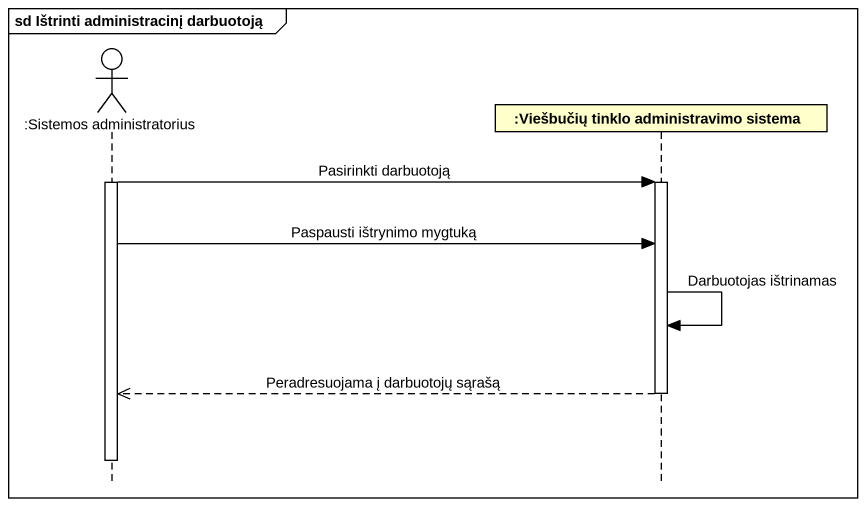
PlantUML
@startuml
mainframe sd Ištrinti administracinį darbuotoją
hide footbox
actor ":Sistemos administratorius" as Sistemos_administratorius
participant ":Viešbučių tinklo administravimo sistema" as Viešbučių_tinklo

activate Sistemos_administratorius
Sistemos_administratorius -> Viešbučių_tinklo : Pasirinkti darbuotoją
activate Viešbučių_tinklo
Sistemos_administratorius -> Viešbučių_tinklo : Paspausti ištrynimo mygtuką
Viešbučių_tinklo -> Viešbučių_tinklo : Darbuotojas ištrinamas
Viešbučių_tinklo -->> Sistemos_administratorius : Peradresuojama į darbuotojų sąrašą
deactivate Viešbučių_tinklo
deactivate Sistemos_administratorius
@enduml
